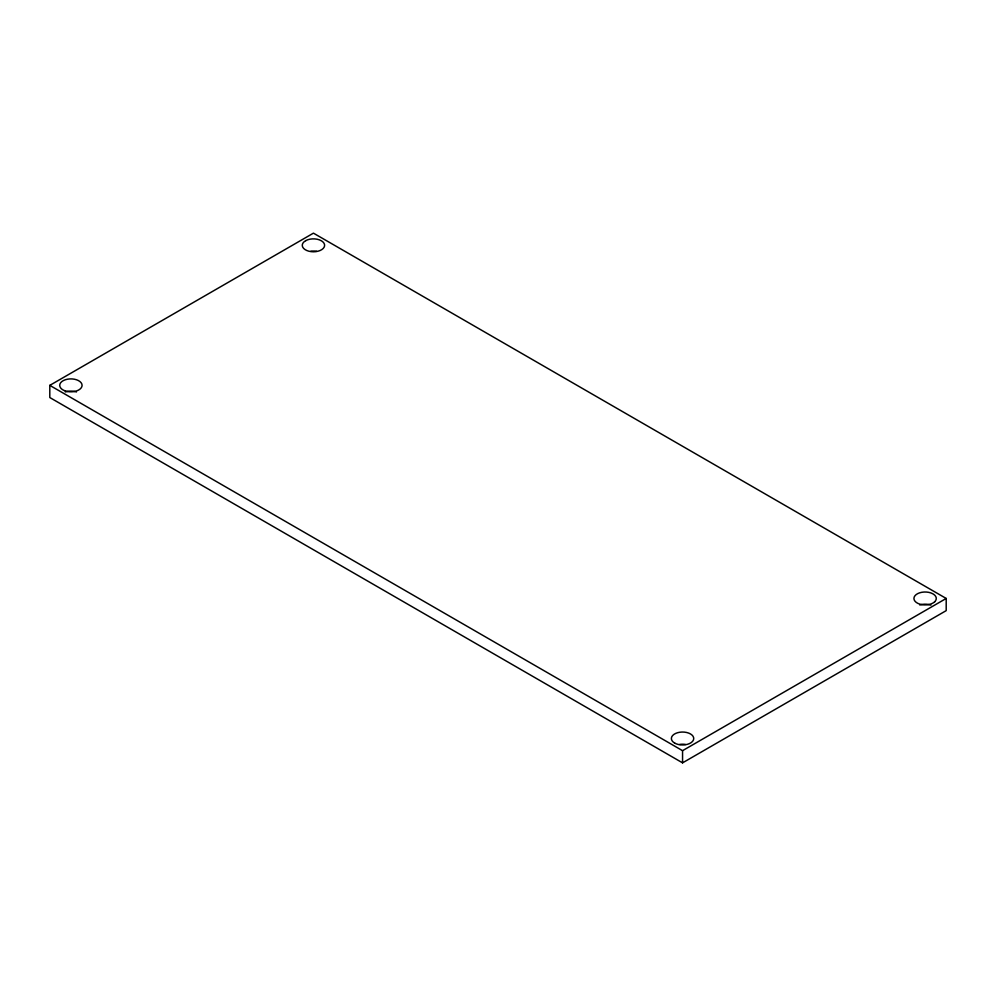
<?xml version="1.0" encoding="UTF-8"?>
<svg xmlns="http://www.w3.org/2000/svg" width="996" height="996" viewBox="0 0 996 996"><rect width="100%" height="100%" fill="white"/><g stroke="black" fill="none" stroke-linecap="round" stroke-linejoin="round"><path stroke-width="1.49" d="M49.8 385.365L313.441 233.151L946.2 598.459L946.2 610.635L682.559 762.849L49.8 397.541L49.8 385.365L682.559 750.673L946.2 598.459M682.559 750.673L682.559 762.849M65.3 391.951A11.18 6.462 0 0 1 76.48 391.951M310.889 251.216A11.18 6.462 0 0 1 316.678 251.316M919.744 604.97A11.18 6.462 0 0 1 930.924 605.12M679.658 744.435A11.18 6.462 0 0 1 685.447 744.435M934.659 601.821L932.829 603.128A11.18 6.462 0 0 1 917.727 603.315A11.18 6.462 0 0 1 916.096 594.637A11.18 6.462 0 0 1 930.924 592.944L933.202 594.002A11.18 6.462 0 0 1 934.659 601.821M305.784 240.609L303.942 241.916A11.18 6.462 0 0 0 306.743 250.494A11.18 6.462 0 0 0 321.783 249.623A11.18 6.462 0 0 0 321.596 240.908L319.343 239.837A11.18 6.462 0 0 0 305.784 240.609M65.3 390.955A11.18 6.462 0 0 0 82.083 385.365A11.18 6.462 0 0 0 65.3 379.762A11.18 6.462 0 0 0 65.3 390.955M674.641 743.066A11.18 6.462 0 0 0 693.353 740.177A11.18 6.462 0 0 0 679.658 732.259A11.18 6.462 0 0 0 674.641 743.066"/></g></svg>
